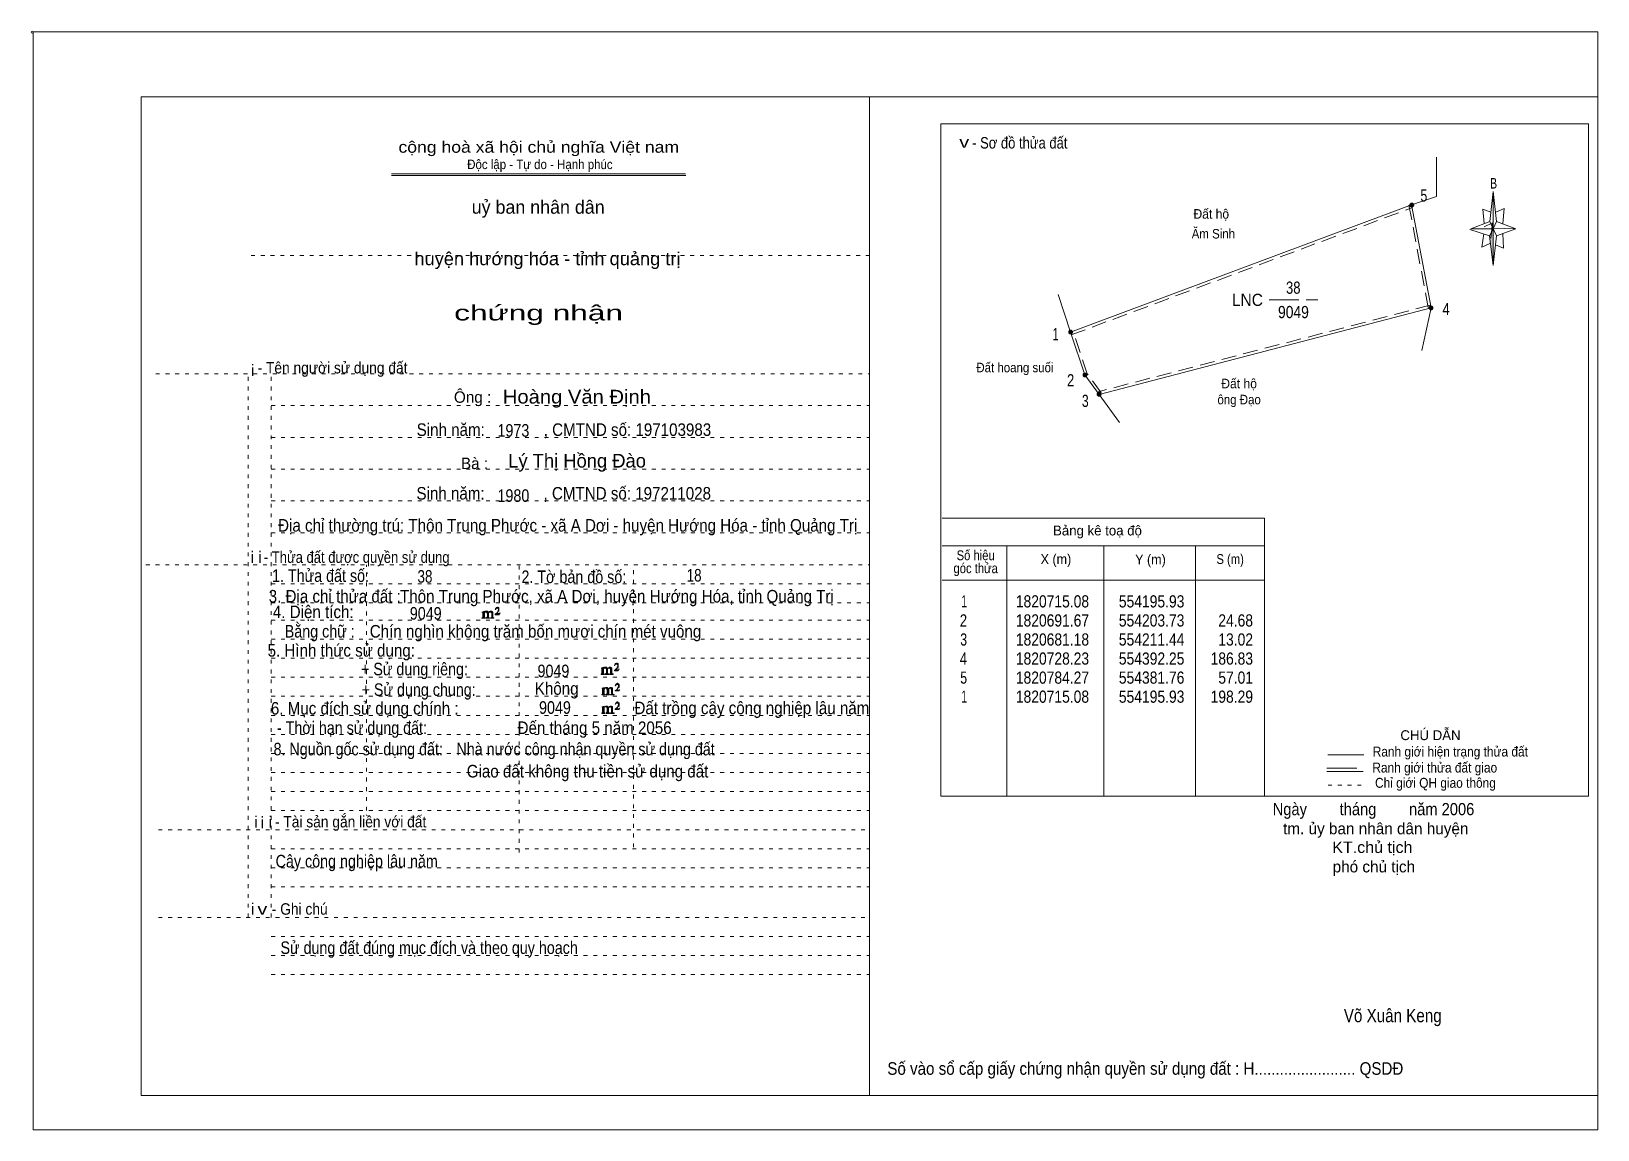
# Model space of a CAD drawing. Header units: centimetres. Extents: x -1.6 to 39.5, y -3.3 to 25.5.
import ezdxf
from ezdxf.enums import TextEntityAlignment as Align

# ---------------------------------------------------------------- set-up
doc = ezdxf.new("R2010")
doc.units = ezdxf.units.CM
doc.header["$LTSCALE"] = 0.13
for name, pattern in [('DOTTED', [1.5, 0.3, -1.2]), ('LONG_DASHED', [7.5, 6, -1.5]), ('MEDIUM_DASHED', [4.5, 3, -1.5])]:
    doc.linetypes.add(name, pattern=pattern)
for name, color, linetype, lineweight in [('1', 7, 'DOTTED', 13), ('10', 7, 'Continuous', 13), ('32', 7, 'LONG_DASHED', 13), ('33', 7, 'LONG_DASHED', 13), ('4', 7, 'Continuous', 13), ('5', 7, 'Continuous', 13), ('50', 7, 'Continuous', 13)]:
    doc.layers.add(name, color=color, linetype=linetype, lineweight=lineweight)
doc.layers.add('30', color=7, linetype='Continuous')

msp = doc.modelspace()

# ---------------------------------------------------------------- hatches: boundary and pattern name
at = {"layer": '32'}
for points in [[(34.684, 20.937, 1), (34.584, 20.937, 1)], [(35.19, 18.239, 1), (35.09, 18.239, 1)], [(25.736, 17.605, 1), (25.636, 17.605, 1)], [(26.111, 16.478, 1), (26.012, 16.478, 1)], [(26.483, 15.973, 1), (26.383, 15.973, 1)]]:
    msp.add_hatch(color=256, dxfattribs=at).paths.add_polyline_path(points)
at = {"layer": '5'}
msp.add_hatch(color=256, dxfattribs=at).paths.add_polyline_path([(36.77, 20.31), (36.77, 19.35), (36.67, 20.13)])
at = {"layer": '50'}
for points in [[(10.27, 10.13), (10.27, 10.12), (10.27, 10.11), (10.25, 10.11), (10.24, 10.11), (10.24, 10.1), (10.33, 10.1), (10.33, 10.11), (10.32, 10.11), (10.31, 10.11), (10.31, 10.12), (10.31, 10.13), (10.31, 10.24), (10.31, 10.25), (10.32, 10.26), (10.34, 10.26), (10.35, 10.26), (10.36, 10.26), (10.37, 10.25), (10.39, 10.22), (10.39, 10.13), (10.37, 10.12), (10.37, 10.11), (10.36, 10.11), (10.35, 10.11), (10.35, 10.1), (10.44, 10.1), (10.44, 10.11), (10.43, 10.11), (10.42, 10.11), (10.42, 10.12), (10.42, 10.13), (10.42, 10.24), (10.44, 10.26), (10.45, 10.26), (10.46, 10.26), (10.49, 10.26), (10.49, 10.25), (10.5, 10.24), (10.5, 10.22), (10.5, 10.13), (10.5, 10.12), (10.49, 10.11), (10.49, 10.11), (10.47, 10.11), (10.47, 10.1), (10.56, 10.1), (10.56, 10.11), (10.55, 10.11), (10.54, 10.11), (10.53, 10.12), (10.53, 10.13), (10.53, 10.2), (10.53, 10.25), (10.53, 10.26), (10.52, 10.27), (10.5, 10.28), (10.47, 10.28), (10.46, 10.28), (10.44, 10.27), (10.41, 10.25), (10.41, 10.26), (10.4, 10.28), (10.39, 10.28), (10.37, 10.28), (10.35, 10.28), (10.34, 10.28), (10.32, 10.26), (10.31, 10.26), (10.31, 10.25), (10.31, 10.25), (10.31, 10.26), (10.31, 10.28), (10.24, 10.26), (10.24, 10.26), (10.25, 10.26), (10.27, 10.25), (10.27, 10.24), (10.27, 10.23)], [(10.69, 10.19), (10.72, 10.24), (10.72, 10.24), (10.71, 10.22), (10.69, 10.22), (10.68, 10.22), (10.63, 10.22), (10.66, 10.26), (10.67, 10.27), (10.69, 10.28), (10.69, 10.3), (10.69, 10.32), (10.69, 10.34), (10.69, 10.35), (10.69, 10.37), (10.68, 10.38), (10.67, 10.38), (10.66, 10.39), (10.65, 10.39), (10.63, 10.38), (10.63, 10.38), (10.62, 10.37), (10.61, 10.35), (10.59, 10.33), (10.61, 10.33), (10.61, 10.35), (10.62, 10.35), (10.63, 10.36), (10.65, 10.36), (10.66, 10.36), (10.67, 10.35), (10.68, 10.35), (10.68, 10.32), (10.68, 10.3), (10.66, 10.28), (10.66, 10.26), (10.65, 10.25), (10.59, 10.2), (10.59, 10.19)], [(13.39, 8.66), (13.39, 8.65), (13.39, 8.64), (13.38, 8.64), (13.37, 8.64), (13.37, 8.62), (13.45, 8.62), (13.45, 8.64), (13.44, 8.64), (13.43, 8.64), (13.43, 8.65), (13.43, 8.66), (13.43, 8.77), (13.43, 8.78), (13.44, 8.79), (13.47, 8.79), (13.48, 8.79), (13.49, 8.79), (13.5, 8.78), (13.51, 8.74), (13.51, 8.66), (13.5, 8.65), (13.5, 8.64), (13.49, 8.64), (13.48, 8.64), (13.48, 8.62), (13.57, 8.62), (13.57, 8.64), (13.55, 8.64), (13.54, 8.64), (13.54, 8.65), (13.54, 8.66), (13.54, 8.77), (13.57, 8.79), (13.58, 8.79), (13.59, 8.79), (13.61, 8.79), (13.61, 8.78), (13.62, 8.77), (13.62, 8.74), (13.62, 8.66), (13.62, 8.65), (13.61, 8.64), (13.61, 8.64), (13.6, 8.64), (13.6, 8.62), (13.69, 8.62), (13.69, 8.64), (13.67, 8.64), (13.66, 8.64), (13.65, 8.65), (13.65, 8.66), (13.65, 8.73), (13.65, 8.78), (13.65, 8.79), (13.64, 8.8), (13.62, 8.81), (13.6, 8.81), (13.59, 8.81), (13.57, 8.8), (13.53, 8.78), (13.53, 8.79), (13.52, 8.81), (13.51, 8.81), (13.5, 8.81), (13.48, 8.81), (13.47, 8.81), (13.44, 8.79), (13.43, 8.79), (13.43, 8.78), (13.43, 8.78), (13.43, 8.79), (13.43, 8.81), (13.37, 8.79), (13.37, 8.79), (13.38, 8.79), (13.39, 8.78), (13.39, 8.77), (13.39, 8.76)], [(13.82, 8.72), (13.84, 8.77), (13.84, 8.77), (13.83, 8.74), (13.82, 8.74), (13.81, 8.74), (13.75, 8.74), (13.79, 8.79), (13.8, 8.8), (13.82, 8.81), (13.82, 8.83), (13.82, 8.84), (13.82, 8.87), (13.82, 8.88), (13.82, 8.9), (13.81, 8.91), (13.8, 8.91), (13.79, 8.92), (13.77, 8.92), (13.75, 8.91), (13.75, 8.91), (13.74, 8.9), (13.73, 8.88), (13.72, 8.86), (13.73, 8.86), (13.73, 8.88), (13.74, 8.88), (13.75, 8.89), (13.77, 8.89), (13.79, 8.89), (13.8, 8.88), (13.81, 8.88), (13.81, 8.84), (13.81, 8.83), (13.79, 8.81), (13.79, 8.79), (13.77, 8.78), (13.72, 8.73), (13.72, 8.72)], [(13.41, 8.12), (13.41, 8.11), (13.41, 8.1), (13.4, 8.1), (13.39, 8.1), (13.39, 8.09), (13.48, 8.09), (13.48, 8.1), (13.47, 8.1), (13.45, 8.1), (13.45, 8.11), (13.45, 8.12), (13.45, 8.23), (13.45, 8.24), (13.47, 8.26), (13.49, 8.26), (13.5, 8.26), (13.51, 8.26), (13.52, 8.24), (13.53, 8.21), (13.53, 8.12), (13.52, 8.11), (13.52, 8.1), (13.51, 8.1), (13.5, 8.1), (13.5, 8.09), (13.59, 8.09), (13.59, 8.1), (13.58, 8.1), (13.57, 8.1), (13.57, 8.11), (13.57, 8.12), (13.57, 8.23), (13.59, 8.26), (13.6, 8.26), (13.61, 8.26), (13.63, 8.26), (13.63, 8.24), (13.64, 8.23), (13.64, 8.21), (13.64, 8.12), (13.64, 8.11), (13.63, 8.1), (13.63, 8.1), (13.62, 8.1), (13.62, 8.09), (13.71, 8.09), (13.71, 8.1), (13.7, 8.1), (13.69, 8.1), (13.67, 8.11), (13.67, 8.12), (13.67, 8.2), (13.67, 8.24), (13.67, 8.26), (13.66, 8.27), (13.64, 8.28), (13.62, 8.28), (13.61, 8.28), (13.59, 8.27), (13.55, 8.24), (13.55, 8.26), (13.54, 8.28), (13.53, 8.28), (13.52, 8.28), (13.5, 8.28), (13.49, 8.28), (13.47, 8.26), (13.45, 8.26), (13.45, 8.24), (13.45, 8.24), (13.45, 8.26), (13.45, 8.28), (13.39, 8.26), (13.39, 8.26), (13.4, 8.26), (13.41, 8.24), (13.41, 8.23), (13.41, 8.22)], [(13.84, 8.19), (13.86, 8.23), (13.86, 8.23), (13.85, 8.21), (13.84, 8.21), (13.83, 8.21), (13.77, 8.21), (13.81, 8.26), (13.82, 8.27), (13.84, 8.28), (13.84, 8.3), (13.84, 8.31), (13.84, 8.33), (13.84, 8.34), (13.84, 8.37), (13.83, 8.38), (13.82, 8.38), (13.81, 8.39), (13.8, 8.39), (13.77, 8.38), (13.77, 8.38), (13.76, 8.37), (13.75, 8.34), (13.74, 8.32), (13.75, 8.32), (13.75, 8.34), (13.76, 8.34), (13.77, 8.36), (13.8, 8.36), (13.81, 8.36), (13.82, 8.34), (13.83, 8.34), (13.83, 8.31), (13.83, 8.3), (13.81, 8.28), (13.81, 8.26), (13.8, 8.24), (13.74, 8.2), (13.74, 8.19)], [(13.84, 7.7), (13.86, 7.75), (13.86, 7.75), (13.85, 7.72), (13.84, 7.72), (13.83, 7.72), (13.77, 7.72), (13.81, 7.77), (13.82, 7.78), (13.84, 7.79), (13.84, 7.81), (13.84, 7.82), (13.84, 7.85), (13.84, 7.86), (13.84, 7.88), (13.83, 7.89), (13.82, 7.89), (13.81, 7.9), (13.79, 7.9), (13.77, 7.89), (13.77, 7.89), (13.76, 7.88), (13.75, 7.86), (13.74, 7.84), (13.75, 7.84), (13.75, 7.86), (13.76, 7.86), (13.77, 7.87), (13.79, 7.87), (13.81, 7.87), (13.82, 7.86), (13.83, 7.86), (13.83, 7.82), (13.83, 7.81), (13.81, 7.79), (13.81, 7.77), (13.79, 7.76), (13.74, 7.71), (13.74, 7.7)], [(13.41, 7.64), (13.41, 7.63), (13.41, 7.62), (13.4, 7.62), (13.39, 7.62), (13.39, 7.6), (13.47, 7.6), (13.47, 7.62), (13.46, 7.62), (13.45, 7.62), (13.45, 7.63), (13.45, 7.64), (13.45, 7.75), (13.45, 7.76), (13.46, 7.77), (13.49, 7.77), (13.5, 7.77), (13.51, 7.77), (13.52, 7.76), (13.53, 7.72), (13.53, 7.64), (13.52, 7.63), (13.52, 7.62), (13.51, 7.62), (13.5, 7.62), (13.5, 7.6), (13.59, 7.6), (13.59, 7.62), (13.57, 7.62), (13.56, 7.62), (13.56, 7.63), (13.56, 7.64), (13.56, 7.75), (13.59, 7.77), (13.6, 7.77), (13.61, 7.77), (13.63, 7.77), (13.63, 7.76), (13.64, 7.75), (13.64, 7.72), (13.64, 7.64), (13.64, 7.63), (13.63, 7.62), (13.63, 7.62), (13.62, 7.62), (13.62, 7.6), (13.71, 7.6), (13.71, 7.62), (13.69, 7.62), (13.68, 7.62), (13.67, 7.63), (13.67, 7.64), (13.67, 7.71), (13.67, 7.76), (13.67, 7.77), (13.66, 7.78), (13.64, 7.79), (13.62, 7.79), (13.61, 7.79), (13.59, 7.78), (13.55, 7.76), (13.55, 7.77), (13.54, 7.79), (13.53, 7.79), (13.52, 7.79), (13.5, 7.79), (13.49, 7.79), (13.46, 7.77), (13.45, 7.77), (13.45, 7.76), (13.45, 7.76), (13.45, 7.77), (13.45, 7.79), (13.39, 7.77), (13.39, 7.77), (13.4, 7.77), (13.41, 7.76), (13.41, 7.75), (13.41, 7.74)]]:
    msp.add_hatch(color=256, dxfattribs=at).paths.add_polyline_path(points)

# ---------------------------------------------------------------- linework, layer by layer
at = {"layer": '1', "linetype": 'Continuous'}
for p, q in [((1.31, -2.42), (1.31, 23.78)), ((1.31, 23.78), (39.51, 23.78)), ((20.41, -2.42), (20.41, 23.78)), ((39.51, -2.42), (39.51, 23.78)), ((7.87, 21.76), (15.58, 21.76)), ((7.87, 21.71), (15.59, 21.71)), ((36.67, 20.13), (36.16, 20.3)), ((1.31, -2.42), (39.51, -2.42))]:
    msp.add_line(p, q, dxfattribs=at)
at = {"layer": '1'}
for p, q in [((4.19, 19.61), (20.41, 19.61)), ((1.69, 16.51), (20.41, 16.51)), ((4.11, 2.25), (4.11, 16.51)), ((4.72, 2.25), (4.72, 16.51)), ((4.72, 15.68), (20.41, 15.68)), ((4.72, 14.84), (20.41, 14.84)), ((4.72, 14.01), (20.41, 14.01)), ((4.72, 13.18), (20.41, 13.18)), ((4.72, 12.34), (20.41, 12.34)), ((1.43, 11.5), (20.41, 11.5)), ((7.22, 5.05), (7.22, 11.5)), ((11.22, 3.95), (11.22, 11.5)), ((14.22, 4.09), (14.22, 11.5)), ((4.72, 11), (20.41, 11)), ((4.72, 10.5), (20.41, 10.5)), ((4.72, 10.05), (20.41, 10.05)), ((4.72, 9.55), (20.41, 9.55)), ((4.72, 9.05), (20.41, 9.05)), ((4.72, 8.55), (20.41, 8.55)), ((4.72, 8.05), (20.41, 8.05)), ((4.72, 7.55), (20.41, 7.55)), ((4.72, 7.05), (20.41, 7.05)), ((4.72, 6.55), (20.41, 6.55)), ((4.72, 6.05), (20.41, 6.05)), ((4.72, 5.55), (20.41, 5.55)), ((4.72, 5.05), (20.41, 5.05)), ((1.76, 4.55), (20.41, 4.55)), ((4.72, 4.05), (20.41, 4.05)), ((4.72, 3.55), (20.41, 3.55)), ((4.72, 3.05), (20.41, 3.05)), ((1.76, 2.25), (20.41, 2.25)), ((4.72, 1.75), (20.41, 1.75)), ((4.72, 1.25), (20.41, 1.25)), ((4.72, 0.75), (20.41, 0.75))]:
    msp.add_line(p, q, dxfattribs=at)
at = {"layer": '1', "linetype": 'Continuous'}
msp.add_lwpolyline([(-1.53, -3.32), (39.51, -3.32), (39.51, 25.48), (-1.53, 25.48)], close=True, dxfattribs=at)
msp.add_lwpolyline([(36.68, 19.93), (36.47, 19.83), (36.52, 20.18)], dxfattribs=at)
at = {"layer": '10', "linetype": 'MEDIUM_DASHED'}
for p, q in [((25.7, 17.53), (34.65, 20.87)), ((34.56, 20.93), (35.07, 18.23)), ((35.12, 18.31), (26.41, 16.04))]:
    msp.add_line(p, q, dxfattribs=at)
at = {"layer": '10'}
for p, q in [((25.36, 18.59), (25.68, 17.6)), ((34.9, 17.12), (35.14, 18.24)), ((26.43, 15.97), (26.97, 15.23))]:
    msp.add_line(p, q, dxfattribs=at)
msp.add_lwpolyline([(35.28, 22.19), (35.28, 21.16), (34.63, 20.94)], dxfattribs=at)
msp.add_lwpolyline([(26.43, 15.97), (26.06, 16.48), (25.68, 17.6), (34.63, 20.94), (35.14, 18.24)], close=True, dxfattribs=at)
at = {"layer": '10', "linetype": 'MEDIUM_DASHED'}
msp.add_lwpolyline([(26.49, 16.01), (26.12, 16.51), (25.75, 17.62)], dxfattribs=at)
at = {"layer": '32'}
for centre in [(34.634, 20.937), (35.139, 18.239), (25.686, 17.605), (26.061, 16.478), (26.433, 15.973)]:
    msp.add_circle(centre, 0.05, dxfattribs=at)
at = {"layer": '33'}
msp.add_line((30.89, 18.45), (32.17, 18.45), dxfattribs=at)
at = {"layer": '4'}
for p, q in [((22.32, 12.72), (30.77, 12.72)), ((30.77, 5.43), (30.77, 12.72)), ((22.32, 12), (30.77, 12)), ((24.01, 5.43), (24.01, 12)), ((26.56, 5.43), (26.56, 12)), ((28.96, 12), (28.96, 5.43)), ((22.32, 11.1), (30.77, 11.1)), ((32.43, 6.51), (33.38, 6.51)), ((32.41, 6.08), (33.36, 6.08))]:
    msp.add_line(p, q, dxfattribs=at)
at = {"layer": '4', "linetype": 'LONG_DASHED'}
msp.add_line((32.41, 6.16), (33.36, 6.16), dxfattribs=at)
at = {"layer": '4', "linetype": 'DOTTED'}
msp.add_line((32.44, 5.72), (33.43, 5.72), dxfattribs=at)
at = {"layer": '4'}
msp.add_lwpolyline([(22.28, 23.07), (39.27, 23.07), (39.27, 5.43), (22.28, 5.43)], close=True, dxfattribs=at)
msp.add_circle((-1.55, 25.47), 0.025, dxfattribs=at)
at = {"layer": '5'}
for p, q in [((36.68, 20.51), (36.77, 21.29)), ((36.86, 20.51), (37.36, 20.31)), ((37.02, 20.19), (37.04, 19.81)), ((36.86, 20.13), (36.77, 19.35)), ((37.04, 19.81), (36.83, 19.89))]:
    msp.add_line(p, q, dxfattribs=at)
for points in [[(36.77, 21.29), (36.86, 20.51), (36.77, 20.31)], [(36.77, 20.31), (36.18, 20.31), (36.68, 20.51), (36.86, 20.13), (37.36, 20.31), (36.77, 20.33)], [(36.77, 20.31), (36.77, 19.35), (36.67, 20.13)]]:
    msp.add_lwpolyline(points, close=True, dxfattribs=at)
for points in [[(36.71, 20.75), (36.5, 20.83), (36.53, 20.45)], [(36.84, 20.75), (37.06, 20.85), (37.02, 20.45)], [(36.77, 20.31), (36.68, 20.51), (36.18, 20.31)], [(36.53, 20.37), (36.75, 20.47), (36.71, 20.07)], [(36.77, 20.31), (36.86, 20.13), (37.36, 20.31)]]:
    msp.add_lwpolyline(points, dxfattribs=at)
at = {"layer": '50'}
for points in [[(10.27, 10.13), (10.27, 10.12), (10.27, 10.11), (10.25, 10.11), (10.24, 10.11), (10.24, 10.1), (10.33, 10.1), (10.33, 10.11), (10.32, 10.11), (10.31, 10.11), (10.31, 10.12), (10.31, 10.13), (10.31, 10.24), (10.31, 10.25), (10.32, 10.26), (10.34, 10.26), (10.35, 10.26), (10.36, 10.26), (10.37, 10.25), (10.39, 10.22), (10.39, 10.13), (10.37, 10.12), (10.37, 10.11), (10.36, 10.11), (10.35, 10.11), (10.35, 10.1), (10.44, 10.1), (10.44, 10.11), (10.43, 10.11), (10.42, 10.11), (10.42, 10.12), (10.42, 10.13), (10.42, 10.24), (10.44, 10.26), (10.45, 10.26), (10.46, 10.26), (10.49, 10.26), (10.49, 10.25), (10.5, 10.24), (10.5, 10.22), (10.5, 10.13), (10.5, 10.12), (10.49, 10.11), (10.49, 10.11), (10.47, 10.11), (10.47, 10.1), (10.56, 10.1), (10.56, 10.11), (10.55, 10.11), (10.54, 10.11), (10.53, 10.12), (10.53, 10.13), (10.53, 10.2), (10.53, 10.25), (10.53, 10.26), (10.52, 10.27), (10.5, 10.28), (10.47, 10.28), (10.46, 10.28), (10.44, 10.27), (10.41, 10.25), (10.41, 10.26), (10.4, 10.28), (10.39, 10.28), (10.37, 10.28), (10.35, 10.28), (10.34, 10.28), (10.32, 10.26), (10.31, 10.26), (10.31, 10.25), (10.31, 10.25), (10.31, 10.26), (10.31, 10.28), (10.24, 10.26), (10.24, 10.26), (10.25, 10.26), (10.27, 10.25), (10.27, 10.24), (10.27, 10.23)], [(10.69, 10.19), (10.72, 10.24), (10.72, 10.24), (10.71, 10.22), (10.69, 10.22), (10.68, 10.22), (10.63, 10.22), (10.66, 10.26), (10.67, 10.27), (10.69, 10.28), (10.69, 10.3), (10.69, 10.32), (10.69, 10.34), (10.69, 10.35), (10.69, 10.37), (10.68, 10.38), (10.67, 10.38), (10.66, 10.39), (10.65, 10.39), (10.63, 10.38), (10.63, 10.38), (10.62, 10.37), (10.61, 10.35), (10.59, 10.33), (10.61, 10.33), (10.61, 10.35), (10.62, 10.35), (10.63, 10.36), (10.65, 10.36), (10.66, 10.36), (10.67, 10.35), (10.68, 10.35), (10.68, 10.32), (10.68, 10.3), (10.66, 10.28), (10.66, 10.26), (10.65, 10.25), (10.59, 10.2), (10.59, 10.19)], [(13.39, 8.66), (13.39, 8.65), (13.39, 8.64), (13.38, 8.64), (13.37, 8.64), (13.37, 8.62), (13.45, 8.62), (13.45, 8.64), (13.44, 8.64), (13.43, 8.64), (13.43, 8.65), (13.43, 8.66), (13.43, 8.77), (13.43, 8.78), (13.44, 8.79), (13.47, 8.79), (13.48, 8.79), (13.49, 8.79), (13.5, 8.78), (13.51, 8.74), (13.51, 8.66), (13.5, 8.65), (13.5, 8.64), (13.49, 8.64), (13.48, 8.64), (13.48, 8.62), (13.57, 8.62), (13.57, 8.64), (13.55, 8.64), (13.54, 8.64), (13.54, 8.65), (13.54, 8.66), (13.54, 8.77), (13.57, 8.79), (13.58, 8.79), (13.59, 8.79), (13.61, 8.79), (13.61, 8.78), (13.62, 8.77), (13.62, 8.74), (13.62, 8.66), (13.62, 8.65), (13.61, 8.64), (13.61, 8.64), (13.6, 8.64), (13.6, 8.62), (13.69, 8.62), (13.69, 8.64), (13.67, 8.64), (13.66, 8.64), (13.65, 8.65), (13.65, 8.66), (13.65, 8.73), (13.65, 8.78), (13.65, 8.79), (13.64, 8.8), (13.62, 8.81), (13.6, 8.81), (13.59, 8.81), (13.57, 8.8), (13.53, 8.78), (13.53, 8.79), (13.52, 8.81), (13.51, 8.81), (13.5, 8.81), (13.48, 8.81), (13.47, 8.81), (13.44, 8.79), (13.43, 8.79), (13.43, 8.78), (13.43, 8.78), (13.43, 8.79), (13.43, 8.81), (13.37, 8.79), (13.37, 8.79), (13.38, 8.79), (13.39, 8.78), (13.39, 8.77), (13.39, 8.76)], [(13.82, 8.72), (13.84, 8.77), (13.84, 8.77), (13.83, 8.74), (13.82, 8.74), (13.81, 8.74), (13.75, 8.74), (13.79, 8.79), (13.8, 8.8), (13.82, 8.81), (13.82, 8.83), (13.82, 8.84), (13.82, 8.87), (13.82, 8.88), (13.82, 8.9), (13.81, 8.91), (13.8, 8.91), (13.79, 8.92), (13.77, 8.92), (13.75, 8.91), (13.75, 8.91), (13.74, 8.9), (13.73, 8.88), (13.72, 8.86), (13.73, 8.86), (13.73, 8.88), (13.74, 8.88), (13.75, 8.89), (13.77, 8.89), (13.79, 8.89), (13.8, 8.88), (13.81, 8.88), (13.81, 8.84), (13.81, 8.83), (13.79, 8.81), (13.79, 8.79), (13.77, 8.78), (13.72, 8.73), (13.72, 8.72)], [(13.41, 8.12), (13.41, 8.11), (13.41, 8.1), (13.4, 8.1), (13.39, 8.1), (13.39, 8.09), (13.48, 8.09), (13.48, 8.1), (13.47, 8.1), (13.45, 8.1), (13.45, 8.11), (13.45, 8.12), (13.45, 8.23), (13.45, 8.24), (13.47, 8.26), (13.49, 8.26), (13.5, 8.26), (13.51, 8.26), (13.52, 8.24), (13.53, 8.21), (13.53, 8.12), (13.52, 8.11), (13.52, 8.1), (13.51, 8.1), (13.5, 8.1), (13.5, 8.09), (13.59, 8.09), (13.59, 8.1), (13.58, 8.1), (13.57, 8.1), (13.57, 8.11), (13.57, 8.12), (13.57, 8.23), (13.59, 8.26), (13.6, 8.26), (13.61, 8.26), (13.63, 8.26), (13.63, 8.24), (13.64, 8.23), (13.64, 8.21), (13.64, 8.12), (13.64, 8.11), (13.63, 8.1), (13.63, 8.1), (13.62, 8.1), (13.62, 8.09), (13.71, 8.09), (13.71, 8.1), (13.7, 8.1), (13.69, 8.1), (13.67, 8.11), (13.67, 8.12), (13.67, 8.2), (13.67, 8.24), (13.67, 8.26), (13.66, 8.27), (13.64, 8.28), (13.62, 8.28), (13.61, 8.28), (13.59, 8.27), (13.55, 8.24), (13.55, 8.26), (13.54, 8.28), (13.53, 8.28), (13.52, 8.28), (13.5, 8.28), (13.49, 8.28), (13.47, 8.26), (13.45, 8.26), (13.45, 8.24), (13.45, 8.24), (13.45, 8.26), (13.45, 8.28), (13.39, 8.26), (13.39, 8.26), (13.4, 8.26), (13.41, 8.24), (13.41, 8.23), (13.41, 8.22)], [(13.84, 8.19), (13.86, 8.23), (13.86, 8.23), (13.85, 8.21), (13.84, 8.21), (13.83, 8.21), (13.77, 8.21), (13.81, 8.26), (13.82, 8.27), (13.84, 8.28), (13.84, 8.3), (13.84, 8.31), (13.84, 8.33), (13.84, 8.34), (13.84, 8.37), (13.83, 8.38), (13.82, 8.38), (13.81, 8.39), (13.8, 8.39), (13.77, 8.38), (13.77, 8.38), (13.76, 8.37), (13.75, 8.34), (13.74, 8.32), (13.75, 8.32), (13.75, 8.34), (13.76, 8.34), (13.77, 8.36), (13.8, 8.36), (13.81, 8.36), (13.82, 8.34), (13.83, 8.34), (13.83, 8.31), (13.83, 8.3), (13.81, 8.28), (13.81, 8.26), (13.8, 8.24), (13.74, 8.2), (13.74, 8.19)], [(13.84, 7.7), (13.86, 7.75), (13.86, 7.75), (13.85, 7.72), (13.84, 7.72), (13.83, 7.72), (13.77, 7.72), (13.81, 7.77), (13.82, 7.78), (13.84, 7.79), (13.84, 7.81), (13.84, 7.82), (13.84, 7.85), (13.84, 7.86), (13.84, 7.88), (13.83, 7.89), (13.82, 7.89), (13.81, 7.9), (13.79, 7.9), (13.77, 7.89), (13.77, 7.89), (13.76, 7.88), (13.75, 7.86), (13.74, 7.84), (13.75, 7.84), (13.75, 7.86), (13.76, 7.86), (13.77, 7.87), (13.79, 7.87), (13.81, 7.87), (13.82, 7.86), (13.83, 7.86), (13.83, 7.82), (13.83, 7.81), (13.81, 7.79), (13.81, 7.77), (13.79, 7.76), (13.74, 7.71), (13.74, 7.7)], [(13.41, 7.64), (13.41, 7.63), (13.41, 7.62), (13.4, 7.62), (13.39, 7.62), (13.39, 7.6), (13.47, 7.6), (13.47, 7.62), (13.46, 7.62), (13.45, 7.62), (13.45, 7.63), (13.45, 7.64), (13.45, 7.75), (13.45, 7.76), (13.46, 7.77), (13.49, 7.77), (13.5, 7.77), (13.51, 7.77), (13.52, 7.76), (13.53, 7.72), (13.53, 7.64), (13.52, 7.63), (13.52, 7.62), (13.51, 7.62), (13.5, 7.62), (13.5, 7.6), (13.59, 7.6), (13.59, 7.62), (13.57, 7.62), (13.56, 7.62), (13.56, 7.63), (13.56, 7.64), (13.56, 7.75), (13.59, 7.77), (13.6, 7.77), (13.61, 7.77), (13.63, 7.77), (13.63, 7.76), (13.64, 7.75), (13.64, 7.72), (13.64, 7.64), (13.64, 7.63), (13.63, 7.62), (13.63, 7.62), (13.62, 7.62), (13.62, 7.6), (13.71, 7.6), (13.71, 7.62), (13.69, 7.62), (13.68, 7.62), (13.67, 7.63), (13.67, 7.64), (13.67, 7.71), (13.67, 7.76), (13.67, 7.77), (13.66, 7.78), (13.64, 7.79), (13.62, 7.79), (13.61, 7.79), (13.59, 7.78), (13.55, 7.76), (13.55, 7.77), (13.54, 7.79), (13.53, 7.79), (13.52, 7.79), (13.5, 7.79), (13.49, 7.79), (13.46, 7.77), (13.45, 7.77), (13.45, 7.76), (13.45, 7.76), (13.45, 7.77), (13.45, 7.79), (13.39, 7.77), (13.39, 7.77), (13.4, 7.77), (13.41, 7.76), (13.41, 7.75), (13.41, 7.74)]]:
    msp.add_lwpolyline(points, close=True, dxfattribs=at)

# ---------------------------------------------------------------- texts
at = {"layer": '1'}
for s, height, width, p in [('cộng hoà xã hội chủ nghĩa Việt nam', 0.3, 1.15, (11.735, 22.31)), ('v', 0.3, 1.3, (22.895, 22.44)), ('- Sơ đồ thửa đất ', 0.3, 0.85, (24.4, 22.42)), ('Độc lập - Tự do - Hạnh phúc', 0.25, 0.9, (11.765, 21.88)), ('chứng nhận', 0.4, 1.55, (11.73, 17.91)), ('- Tên người sử dụng đất', 0.3, 0.9, (6.325, 16.52)), ('- Thửa đất được quyền sử dụng', 0.3, 0.85, (6.96, 11.55)), ('- Tài sản gắn liền với đất ', 0.3, 0.9, (6.85, 4.61)), ('v', 0.3, 1.3, (4.485, 2.32)), ('- Ghi chú', 0.3, 0.9, (5.465, 2.32))]:
    msp.add_text(s, height=height, dxfattribs=dict(at, width=width)).set_placement(p, align=Align.CENTER)
for s, height, p in [('uỷ ban nhân dân', 0.35, (11.72, 20.71)), ('i', 0.3, (4.235, 16.45)), ('i', 0.3, (4.225, 11.55)), ('i', 0.3, (4.425, 11.55)), ('i', 0.3, (4.315, 4.6)), ('i', 0.3, (4.485, 4.59)), ('i', 0.3, (4.695, 4.6)), ('i', 0.3, (4.235, 2.32))]:
    msp.add_text(s, height=height, dxfattribs=at).set_placement(p, align=Align.CENTER)
at = {"layer": '10'}
for s, height, width, p in [('Đất hộ', 0.25, 0.95, (29.375, 20.58)), ('Ăm Sinh', 0.25, 0.9, (29.43, 20.06)), ('Đất hoang suối', 0.25, 0.9, (24.225, 16.55)), ('Đất hộ', 0.25, 0.95, (30.105, 16.13)), ('ông Đạo', 0.25, 0.9, (30.105, 15.71)), ('Võ Xuân Keng', 0.35, 0.85, (34.135, -0.5))]:
    msp.add_text(s, height=height, dxfattribs=dict(at, width=width)).set_placement(p, align=Align.CENTER)
at = {"layer": '30'}
for s, width, p in [('1', 0.65, (22.97, 10.38)), ('1820715.08', 0.85, (26.17, 10.38)), ('554195.93', 0.85, (28.67, 10.38)), ('554195.93', 0.85, (28.67, 10.38)), ('2', 0.8, (22.97, 9.88)), ('1820691.67', 0.85, (26.17, 9.88)), ('554203.73', 0.85, (28.67, 9.88)), ('24.68', 0.85, (30.47, 9.88)), ('3', 0.75, (22.97, 9.38)), ('1820681.18', 0.85, (26.17, 9.38)), ('554211.44', 0.85, (28.67, 9.38)), ('13.02', 0.85, (30.47, 9.38)), ('4', 0.8, (22.97, 8.88)), ('1820728.23', 0.85, (26.17, 8.88)), ('554392.25', 0.85, (28.67, 8.88)), ('186.83', 0.85, (30.47, 8.88)), ('5', 0.75, (22.97, 8.38)), ('1820784.27', 0.85, (26.17, 8.38)), ('554381.76', 0.85, (28.67, 8.38)), ('57.01', 0.85, (30.47, 8.38)), ('1', 0.65, (22.97, 7.88)), ('1820715.08', 0.85, (26.17, 7.88)), ('554195.93', 0.85, (28.67, 7.88)), ('198.29', 0.85, (30.47, 7.88))]:
    msp.add_text(s, height=0.32, dxfattribs=dict(at, width=width)).set_placement(p, align=Align.RIGHT)
at = {"layer": '32'}
for s, width, p in [('5', 0.75, (34.95, 21.03)), ('4', 0.8, (35.535, 18.05)), ('1', 0.65, (25.29, 17.39)), ('2', 0.8, (25.685, 16.18)), ('3', 0.75, (26.07, 15.64))]:
    msp.add_text(s, height=0.32, dxfattribs=dict(at, width=width)).set_placement(p, align=Align.CENTER)
at = {"layer": '33'}
for s, width, p in [('38', 0.8, (31.525, 18.61)), ('9049', 0.85, (31.53, 17.97))]:
    msp.add_text(s, height=0.32, dxfattribs=dict(at, width=width)).set_placement(p, align=Align.CENTER)
at = {"layer": '33', "width": 0.95}
msp.add_text('LNC', height=0.32, dxfattribs=at).set_placement((30.73, 18.29), align=Align.RIGHT)
at = {"layer": '4'}
for s, p in [('Bảng kê toạ độ', (26.39, 12.27)), ('CHÚ DẪN', (35.125, 6.9))]:
    msp.add_text(s, height=0.2591, dxfattribs=at).set_placement(p, align=Align.CENTER)
for s, width, p in [('góc thửa', 0.85, (23.195, 11.28)), ('Số hiệu', 0.85, (23.195, 11.62)), ('X (m)', 0.95, (25.3, 11.52)), ('Y (m)', 0.95, (27.78, 11.51)), ('S (m)', 0.85, (29.87, 11.52)), ('Ranh giới hiện trạng thửa đất', 0.9, (35.645, 6.47)), ('Ranh giới thửa đất giao ', 0.9, (35.28, 6.05)), ('Chỉ giới QH giao thông', 0.9, (35.255, 5.65))]:
    msp.add_text(s, height=0.2591, dxfattribs=dict(at, width=width)).set_placement(p, align=Align.CENTER)
at = {"layer": '5', "width": 0.75}
msp.add_text('B', height=0.276, dxfattribs=at).set_placement((36.78, 21.37), align=Align.CENTER)
at = {"layer": '50'}
for s, height, width, p in [('  huyện hướng hóa - tỉnh quảng trị', 0.34, 1.05, (11.83, 19.36)), ('Hoàng Văn Định', 0.36, 1.1, (12.735, 15.73)), ('Sinh năm:              , CMTND số: 197103983', 0.33, 0.9, (12.395, 14.88)), ('1973', 0.33, 0.85, (11.07, 14.86)), ('Sinh năm:              , CMTND số: 197211028', 0.33, 0.9, (12.39, 13.21)), ('1980', 0.33, 0.85, (11.07, 13.15)), ('Địa chỉ thường trú: Thôn Trung Phước - xã A Dơi - huyện Hướng Hóa - tỉnh Quảng Trị', 0.33, 0.9, (12.495, 12.37)), ('1. Thửa đất số:  ', 0.33, 0.85, (6.115, 11.05)), ('38', 0.33, 0.8, (8.75, 11.03)), ('2. Tờ bản đồ số:  ', 0.33, 0.85, (12.76, 11.02)), ('18', 0.33, 0.8, (15.81, 11.06)), ('3. Địa chỉ thửa đất : ', 0.33, 0.9, (6.44, 10.51)), ('Thôn Trung Phước, xã A Dơi, huyện Hướng Hóa, tỉnh Quảng Trị', 0.33, 0.9, (13.785, 10.51)), ('4. Diện tích: ', 0.33, 0.9, (5.875, 10.1)), ('9049', 0.33, 0.85, (8.77, 10.06)), ('Bằng chữ :', 0.33, 0.85, (5.99, 9.59)), ('Chín nghìn không trăm bốn mươi chín mét vuông', 0.33, 0.9, (11.65, 9.59)), ('5. Hình thức sử dụng:', 0.33, 0.9, (6.555, 9.09)), ('+ Sử dụng riêng:', 0.33, 0.85, (8.475, 8.6)), ('9049', 0.33, 0.85, (12.12, 8.55)), ('+ Sử dụng chung:', 0.33, 0.85, (8.585, 8.06)), ('Không', 0.33, 0.9, (12.205, 8.09)), ('6. Mục đích sử dụng chính :', 0.33, 0.9, (7.17, 7.57)), ('9049', 0.33, 0.85, (12.16, 7.59)), ('Đất trồng cây công nghiệp lâu năm', 0.33, 0.9, (17.325, 7.58)), ('- Thời hạn sử dụng đất:', 0.33, 0.85, (6.835, 7.06)), ('Đến tháng 5 năm 2056', 0.33, 0.9, (13.2, 7.06)), ('8. Nguồn gốc sử dụng đất:', 0.33, 0.85, (7, 6.5)), ('Nhà nước công nhận quyền sử dụng đất ', 0.33, 0.85, (13.015, 6.5)), ('Giao đất không thu tiền sử dụng đất', 0.33, 0.9, (13.015, 5.92)), ('Ngày        tháng        năm 2006', 0.32, 0.9, (33.63, 4.93)), ('KT.chủ tịch', 0.3, 1.05, (33.6, 3.94)), ('Cây công nghiệp lâu năm', 0.33, 0.85, (6.96, 3.56)), ('Sử dụng đất đúng mục đích và theo quy hoạch', 0.33, 0.85, (8.86, 1.29)), ('Số vào sổ cấp giấy chứng nhận quyền sử dụng đất : H........................ QSDĐ', 0.33, 0.9, (27.645, -1.88))]:
    msp.add_text(s, height=height, dxfattribs=dict(at, width=width)).set_placement(p, align=Align.CENTER)
for s, height, p in [('Ông :', 0.3, (10, 15.75)), ('Lý Thị Hồng Đào', 0.36, (12.74, 14.05)), ('Bà :', 0.3, (10.05, 14.01)), ('tm. ủy ban nhân dân huyện ', 0.3, (33.745, 4.43)), ('phó chủ tịch', 0.3, (33.64, 3.43))]:
    msp.add_text(s, height=height, dxfattribs=at).set_placement(p, align=Align.CENTER)

doc.saveas('drawing.dxf')
